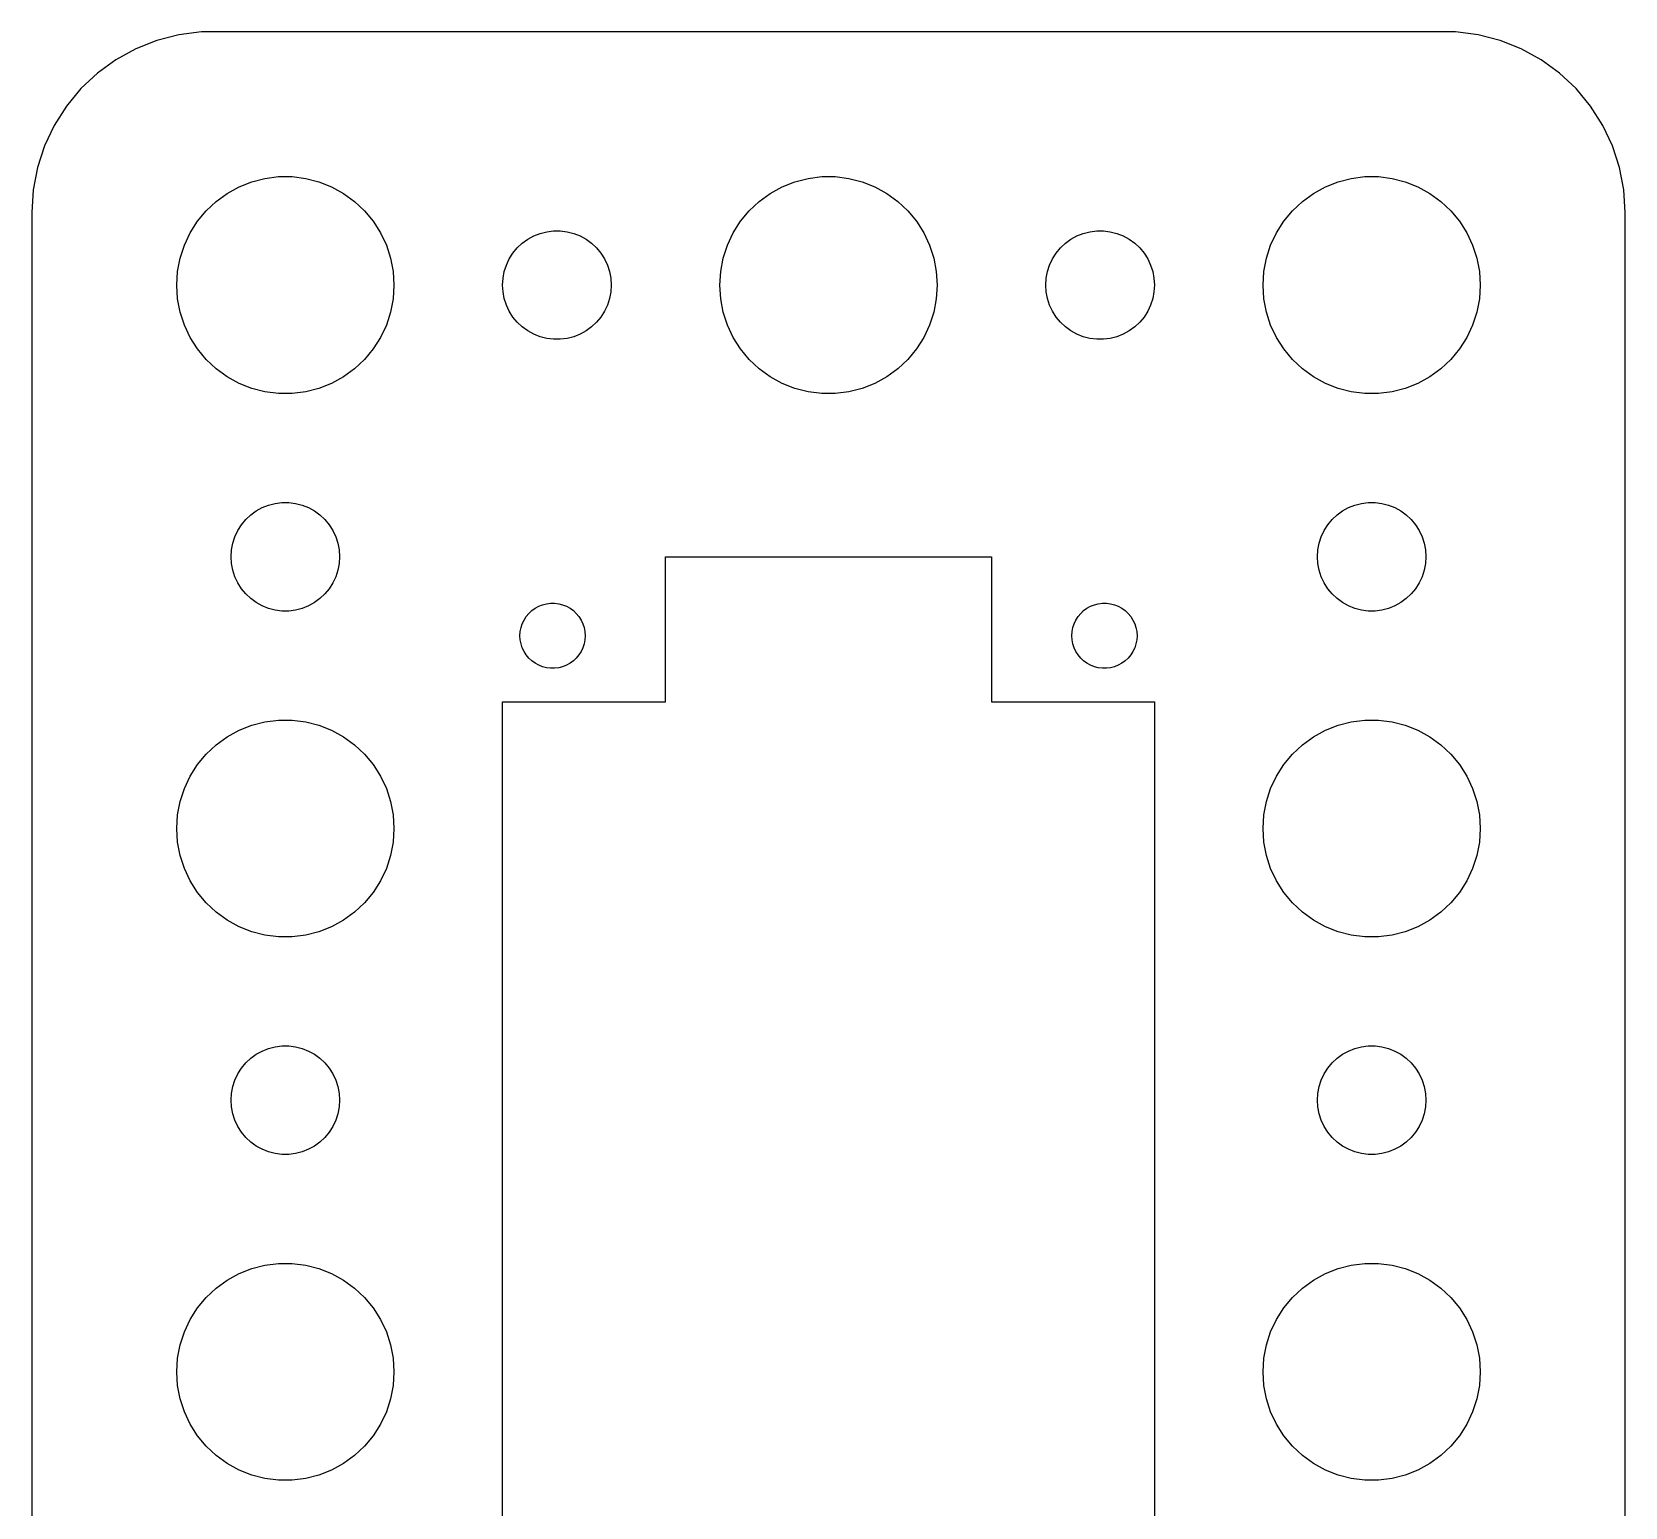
# Model space of a CAD drawing. Header units: metres. Extents: x -22 to 22, y 47 to 205.
# Drawn here: x -22 to 22, y 164.27 to 204.99 of the extents above; entities that cross this region are included whole.
import ezdxf

# ---------------------------------------------------------------- set-up
doc = ezdxf.new("R2010")
doc.units = ezdxf.units.M

msp = doc.modelspace()

# ---------------------------------------------------------------- linework, layer by layer
for p, q in [((-18.5451, 204.755), (-19.1289, 204.524)), ((-17.9369, 204.911), (-18.5451, 204.755)), ((-17.3139, 204.99), (-17.9369, 204.911)), ((17.3139, 204.99), (-17.3139, 204.99)), ((17.9369, 204.911), (17.3139, 204.99)), ((18.5451, 204.755), (17.9369, 204.911)), ((19.1289, 204.524), (18.5451, 204.755)), ((-19.6791, 204.222), (-20.1871, 203.853)), ((-19.1289, 204.524), (-19.6791, 204.222)), ((19.6791, 204.222), (19.1289, 204.524)), ((20.1871, 203.853), (19.6791, 204.222)), ((-20.1871, 203.853), (-20.6448, 203.423)), ((20.6448, 203.423), (20.1871, 203.853)), ((-20.6448, 203.423), (-21.0451, 202.939)), ((21.0451, 202.939), (20.6448, 203.423)), ((-21.0451, 202.939), (-21.3815, 202.409)), ((21.3815, 202.409), (21.0451, 202.939)), ((-21.3815, 202.409), (-21.6489, 201.841)), ((21.6489, 201.841), (21.3815, 202.409)), ((-21.6489, 201.841), (-21.8429, 201.243)), ((21.8429, 201.243), (21.6489, 201.841)), ((-21.8429, 201.243), (-21.9606, 200.627)), ((21.9606, 200.627), (21.8429, 201.243)), ((-16.6075, 200.533), (-16.2773, 200.714)), ((-16.2773, 200.714), (-15.927, 200.853)), ((-15.927, 200.853), (-15.5621, 200.947)), ((-15.5621, 200.947), (-15.1884, 200.994)), ((-15.1884, 200.994), (-14.8116, 200.994)), ((-14.8116, 200.994), (-14.4379, 200.947)), ((-14.4379, 200.947), (-14.0729, 200.853)), ((-14.0729, 200.853), (-13.7227, 200.714)), ((-13.7227, 200.714), (-13.3925, 200.533)), ((-1.60747, 200.533), (-1.27733, 200.714)), ((-1.27733, 200.714), (-0.92705, 200.853)), ((-0.92705, 200.853), (-0.56213, 200.947)), ((-0.56213, 200.947), (-0.18837, 200.994)), ((-0.18837, 200.994), (0.18837, 200.994)), ((0.18837, 200.994), (0.56213, 200.947)), ((0.56213, 200.947), (0.92705, 200.853)), ((0.92705, 200.853), (1.27733, 200.714)), ((1.27733, 200.714), (1.60747, 200.533)), ((13.3925, 200.533), (13.7227, 200.714)), ((13.7227, 200.714), (14.0729, 200.853)), ((14.0729, 200.853), (14.4379, 200.947)), ((14.4379, 200.947), (14.8116, 200.994)), ((14.8116, 200.994), (15.1884, 200.994)), ((15.1884, 200.994), (15.5621, 200.947)), ((15.5621, 200.947), (15.927, 200.853)), ((15.927, 200.853), (16.2773, 200.714)), ((16.2773, 200.714), (16.6075, 200.533)), ((-21.9606, 200.627), (-22, 200)), ((-17.1869, 200.054), (-16.9123, 200.312)), ((-16.9123, 200.312), (-16.6075, 200.533)), ((-13.3925, 200.533), (-13.0877, 200.312)), ((-13.0877, 200.312), (-12.8131, 200.054)), ((-2.1869, 200.054), (-1.91226, 200.312)), ((-1.91226, 200.312), (-1.60747, 200.533)), ((1.60747, 200.533), (1.91226, 200.312)), ((1.91226, 200.312), (2.1869, 200.054)), ((12.8131, 200.054), (13.0877, 200.312)), ((13.0877, 200.312), (13.3925, 200.533)), ((16.6075, 200.533), (16.9123, 200.312)), ((16.9123, 200.312), (17.1869, 200.054)), ((22, 200), (21.9606, 200.627)), ((-22, 200), (-22, 136)), ((-17.6289, 199.445), (-17.427, 199.763)), ((-17.427, 199.763), (-17.1869, 200.054)), ((-12.8131, 200.054), (-12.5729, 199.763)), ((-12.5729, 199.763), (-12.3711, 199.445)), ((-2.62891, 199.445), (-2.42705, 199.763)), ((-2.42705, 199.763), (-2.1869, 200.054)), ((2.1869, 200.054), (2.42705, 199.763)), ((2.42705, 199.763), (2.62891, 199.445)), ((12.3711, 199.445), (12.5729, 199.763)), ((12.5729, 199.763), (12.8131, 200.054)), ((17.1869, 200.054), (17.427, 199.763)), ((17.427, 199.763), (17.6289, 199.445)), ((22, 136), (22, 200)), ((-17.7893, 199.104), (-17.6289, 199.445)), ((-12.3711, 199.445), (-12.2107, 199.104)), ((-8.30373, 199.266), (-8.13866, 199.357)), ((-8.13866, 199.357), (-7.96352, 199.427)), ((-7.96352, 199.427), (-7.78107, 199.473)), ((-7.78107, 199.473), (-7.59418, 199.497)), ((-7.59418, 199.497), (-7.40581, 199.497)), ((-7.40581, 199.497), (-7.21892, 199.473)), ((-7.21892, 199.473), (-7.03647, 199.427)), ((-7.03647, 199.427), (-6.86133, 199.357)), ((-6.86133, 199.357), (-6.69626, 199.266)), ((-2.78932, 199.104), (-2.62891, 199.445)), ((2.62891, 199.445), (2.78932, 199.104)), ((6.69626, 199.266), (6.86133, 199.357)), ((6.86133, 199.357), (7.03647, 199.427)), ((7.03647, 199.427), (7.21892, 199.473)), ((7.21892, 199.473), (7.40581, 199.497)), ((7.40581, 199.497), (7.59418, 199.497)), ((7.59418, 199.497), (7.78107, 199.473)), ((7.78107, 199.473), (7.96352, 199.427)), ((7.96352, 199.427), (8.13866, 199.357)), ((8.13866, 199.357), (8.30373, 199.266)), ((12.2107, 199.104), (12.3711, 199.445)), ((17.6289, 199.445), (17.7893, 199.104)), ((-17.9057, 198.746), (-17.7893, 199.104)), ((-12.2107, 199.104), (-12.0942, 198.746)), ((-8.81445, 198.723), (-8.71352, 198.882)), ((-8.71352, 198.882), (-8.59344, 199.027)), ((-8.59344, 199.027), (-8.45613, 199.156)), ((-8.45613, 199.156), (-8.30373, 199.266)), ((-6.69626, 199.266), (-6.54385, 199.156)), ((-6.54385, 199.156), (-6.40654, 199.027)), ((-6.40654, 199.027), (-6.28647, 198.882)), ((-6.28647, 198.882), (-6.18553, 198.723)), ((-2.90575, 198.746), (-2.78932, 199.104)), ((2.78932, 199.104), (2.90575, 198.746)), ((6.18553, 198.723), (6.28647, 198.882)), ((6.28647, 198.882), (6.40654, 199.027)), ((6.40654, 199.027), (6.54385, 199.156)), ((6.54385, 199.156), (6.69626, 199.266)), ((8.30373, 199.266), (8.45613, 199.156)), ((8.45613, 199.156), (8.59344, 199.027)), ((8.59344, 199.027), (8.71352, 198.882)), ((8.71352, 198.882), (8.81445, 198.723)), ((12.0942, 198.746), (12.2107, 199.104)), ((17.7893, 199.104), (17.9057, 198.746)), ((-17.9763, 198.376), (-17.9057, 198.746)), ((-12.0942, 198.746), (-12.0237, 198.376)), ((-8.95287, 198.373), (-8.89465, 198.552)), ((-8.89465, 198.552), (-8.81445, 198.723)), ((-6.18553, 198.723), (-6.10533, 198.552)), ((-6.10533, 198.552), (-6.04712, 198.373)), ((-2.97633, 198.376), (-2.90575, 198.746)), ((2.90575, 198.746), (2.97633, 198.376)), ((6.04712, 198.373), (6.10533, 198.552)), ((6.10533, 198.552), (6.18553, 198.723)), ((8.81445, 198.723), (8.89465, 198.552)), ((8.89465, 198.552), (8.95287, 198.373)), ((12.0237, 198.376), (12.0942, 198.746)), ((17.9057, 198.746), (17.9763, 198.376)), ((-18, 198), (-17.9763, 198.376)), ((-17.9763, 197.624), (-18, 198)), ((-12.0237, 198.376), (-12, 198)), ((-12, 198), (-12.0237, 197.624)), ((-9, 198), (-8.98816, 198.188)), ((-8.98816, 197.812), (-9, 198)), ((-8.98816, 198.188), (-8.95287, 198.373)), ((-6.04712, 198.373), (-6.01183, 198.188)), ((-6.01183, 198.188), (-6, 198)), ((-6, 198), (-6.01183, 197.812)), ((-3, 198), (-2.97633, 198.376)), ((-2.97633, 197.624), (-3, 198)), ((2.97633, 198.376), (3, 198)), ((3, 198), (2.97633, 197.624)), ((6, 198), (6.01183, 198.188)), ((6.01183, 197.812), (6, 198)), ((6.01183, 198.188), (6.04712, 198.373)), ((8.95287, 198.373), (8.98816, 198.188)), ((8.98816, 198.188), (9, 198)), ((9, 198), (8.98816, 197.812)), ((12, 198), (12.0237, 198.376)), ((12.0237, 197.624), (12, 198)), ((17.9763, 198.376), (18, 198)), ((18, 198), (17.9763, 197.624)), ((-17.9057, 197.254), (-17.9763, 197.624)), ((-12.0237, 197.624), (-12.0942, 197.254)), ((-8.95287, 197.627), (-8.98816, 197.812)), ((-8.89465, 197.448), (-8.95287, 197.627)), ((-6.04712, 197.627), (-6.10533, 197.448)), ((-6.01183, 197.812), (-6.04712, 197.627)), ((-2.90575, 197.254), (-2.97633, 197.624)), ((2.97633, 197.624), (2.90575, 197.254)), ((6.04712, 197.627), (6.01183, 197.812)), ((6.10533, 197.448), (6.04712, 197.627)), ((8.95287, 197.627), (8.89465, 197.448)), ((8.98816, 197.812), (8.95287, 197.627)), ((12.0942, 197.254), (12.0237, 197.624)), ((17.9763, 197.624), (17.9057, 197.254)), ((-17.7893, 196.896), (-17.9057, 197.254)), ((-12.0942, 197.254), (-12.2107, 196.896)), ((-8.81445, 197.277), (-8.89465, 197.448)), ((-8.71352, 197.118), (-8.81445, 197.277)), ((-6.18553, 197.277), (-6.28647, 197.118)), ((-6.10533, 197.448), (-6.18553, 197.277)), ((-2.78932, 196.896), (-2.90575, 197.254)), ((2.90575, 197.254), (2.78932, 196.896)), ((6.18553, 197.277), (6.10533, 197.448)), ((6.28647, 197.118), (6.18553, 197.277)), ((8.81445, 197.277), (8.71352, 197.118)), ((8.89465, 197.448), (8.81445, 197.277)), ((12.2107, 196.896), (12.0942, 197.254)), ((17.9057, 197.254), (17.7893, 196.896)), ((-17.6289, 196.555), (-17.7893, 196.896)), ((-12.2107, 196.896), (-12.3711, 196.555)), ((-8.59344, 196.973), (-8.71352, 197.118)), ((-8.45613, 196.844), (-8.59344, 196.973)), ((-8.30373, 196.734), (-8.45613, 196.844)), ((-8.13866, 196.643), (-8.30373, 196.734)), ((-6.69626, 196.734), (-6.86133, 196.643)), ((-6.54385, 196.844), (-6.69626, 196.734)), ((-6.40654, 196.973), (-6.54385, 196.844)), ((-6.28647, 197.118), (-6.40654, 196.973)), ((-2.62891, 196.555), (-2.78932, 196.896)), ((2.78932, 196.896), (2.62891, 196.555)), ((6.40654, 196.973), (6.28647, 197.118)), ((6.54385, 196.844), (6.40654, 196.973)), ((6.69626, 196.734), (6.54385, 196.844)), ((6.86133, 196.643), (6.69626, 196.734)), ((8.30373, 196.734), (8.13866, 196.643)), ((8.45613, 196.844), (8.30373, 196.734)), ((8.59344, 196.973), (8.45613, 196.844)), ((8.71352, 197.118), (8.59344, 196.973)), ((12.3711, 196.555), (12.2107, 196.896)), ((17.7893, 196.896), (17.6289, 196.555)), ((-17.427, 196.237), (-17.6289, 196.555)), ((-12.3711, 196.555), (-12.5729, 196.237)), ((-7.96352, 196.573), (-8.13866, 196.643)), ((-7.78107, 196.527), (-7.96352, 196.573)), ((-7.59418, 196.503), (-7.78107, 196.527)), ((-7.40581, 196.503), (-7.59418, 196.503)), ((-7.21892, 196.527), (-7.40581, 196.503)), ((-7.03647, 196.573), (-7.21892, 196.527)), ((-6.86133, 196.643), (-7.03647, 196.573)), ((-2.42705, 196.237), (-2.62891, 196.555)), ((2.62891, 196.555), (2.42705, 196.237)), ((7.03647, 196.573), (6.86133, 196.643)), ((7.21892, 196.527), (7.03647, 196.573)), ((7.40581, 196.503), (7.21892, 196.527)), ((7.59418, 196.503), (7.40581, 196.503)), ((7.78107, 196.527), (7.59418, 196.503)), ((7.96352, 196.573), (7.78107, 196.527)), ((8.13866, 196.643), (7.96352, 196.573)), ((12.5729, 196.237), (12.3711, 196.555)), ((17.6289, 196.555), (17.427, 196.237)), ((-17.1869, 195.946), (-17.427, 196.237)), ((-16.9123, 195.688), (-17.1869, 195.946)), ((-12.8131, 195.946), (-13.0877, 195.688)), ((-12.5729, 196.237), (-12.8131, 195.946)), ((-2.1869, 195.946), (-2.42705, 196.237)), ((-1.91226, 195.688), (-2.1869, 195.946)), ((2.1869, 195.946), (1.91226, 195.688)), ((2.42705, 196.237), (2.1869, 195.946)), ((12.8131, 195.946), (12.5729, 196.237)), ((13.0877, 195.688), (12.8131, 195.946)), ((17.1869, 195.946), (16.9123, 195.688)), ((17.427, 196.237), (17.1869, 195.946)), ((-16.6075, 195.467), (-16.9123, 195.688)), ((-16.2773, 195.286), (-16.6075, 195.467)), ((-13.3925, 195.467), (-13.7227, 195.286)), ((-13.0877, 195.688), (-13.3925, 195.467)), ((-1.60747, 195.467), (-1.91226, 195.688)), ((-1.27733, 195.286), (-1.60747, 195.467)), ((1.60747, 195.467), (1.27733, 195.286)), ((1.91226, 195.688), (1.60747, 195.467)), ((13.3925, 195.467), (13.0877, 195.688)), ((13.7227, 195.286), (13.3925, 195.467)), ((16.6075, 195.467), (16.2773, 195.286)), ((16.9123, 195.688), (16.6075, 195.467)), ((-15.927, 195.147), (-16.2773, 195.286)), ((-15.5621, 195.053), (-15.927, 195.147)), ((-15.1884, 195.006), (-15.5621, 195.053)), ((-14.8116, 195.006), (-15.1884, 195.006)), ((-14.4379, 195.053), (-14.8116, 195.006)), ((-14.0729, 195.147), (-14.4379, 195.053)), ((-13.7227, 195.286), (-14.0729, 195.147)), ((-0.92705, 195.147), (-1.27733, 195.286)), ((-0.56213, 195.053), (-0.92705, 195.147)), ((-0.18837, 195.006), (-0.56213, 195.053)), ((0.18837, 195.006), (-0.18837, 195.006)), ((0.56213, 195.053), (0.18837, 195.006)), ((0.92705, 195.147), (0.56213, 195.053)), ((1.27733, 195.286), (0.92705, 195.147)), ((14.0729, 195.147), (13.7227, 195.286)), ((14.4379, 195.053), (14.0729, 195.147)), ((14.8116, 195.006), (14.4379, 195.053)), ((15.1884, 195.006), (14.8116, 195.006)), ((15.5621, 195.053), (15.1884, 195.006)), ((15.927, 195.147), (15.5621, 195.053)), ((16.2773, 195.286), (15.927, 195.147)), ((-15.8037, 191.766), (-15.6387, 191.857)), ((-15.6387, 191.857), (-15.4635, 191.927)), ((-15.4635, 191.927), (-15.2811, 191.973)), ((-15.2811, 191.973), (-15.0942, 191.997)), ((-15.0942, 191.997), (-14.9058, 191.997)), ((-14.9058, 191.997), (-14.7189, 191.973)), ((-14.7189, 191.973), (-14.5365, 191.927)), ((-14.5365, 191.927), (-14.3613, 191.857)), ((-14.3613, 191.857), (-14.1963, 191.766)), ((14.1963, 191.766), (14.3613, 191.857)), ((14.3613, 191.857), (14.5365, 191.927)), ((14.5365, 191.927), (14.7189, 191.973)), ((14.7189, 191.973), (14.9058, 191.997)), ((14.9058, 191.997), (15.0942, 191.997)), ((15.0942, 191.997), (15.2811, 191.973)), ((15.2811, 191.973), (15.4635, 191.927)), ((15.4635, 191.927), (15.6387, 191.857)), ((15.6387, 191.857), (15.8037, 191.766)), ((-16.2135, 191.382), (-16.0934, 191.527)), ((-16.0934, 191.527), (-15.9561, 191.656)), ((-15.9561, 191.656), (-15.8037, 191.766)), ((-14.1963, 191.766), (-14.0439, 191.656)), ((-14.0439, 191.656), (-13.9065, 191.527)), ((-13.9065, 191.527), (-13.7865, 191.382)), ((13.7865, 191.382), (13.9065, 191.527)), ((13.9065, 191.527), (14.0439, 191.656)), ((14.0439, 191.656), (14.1963, 191.766)), ((15.8037, 191.766), (15.9561, 191.656)), ((15.9561, 191.656), (16.0934, 191.527)), ((16.0934, 191.527), (16.2135, 191.382)), ((-16.4529, 190.873), (-16.3947, 191.052)), ((-16.3947, 191.052), (-16.3145, 191.223)), ((-16.3145, 191.223), (-16.2135, 191.382)), ((-13.7865, 191.382), (-13.6855, 191.223)), ((-13.6855, 191.223), (-13.6053, 191.052)), ((-13.6053, 191.052), (-13.5471, 190.873)), ((13.5471, 190.873), (13.6053, 191.052)), ((13.6053, 191.052), (13.6855, 191.223)), ((13.6855, 191.223), (13.7865, 191.382)), ((16.2135, 191.382), (16.3145, 191.223)), ((16.3145, 191.223), (16.3947, 191.052)), ((16.3947, 191.052), (16.4529, 190.873)), ((-16.5, 190.5), (-16.4882, 190.688)), ((-16.4882, 190.688), (-16.4529, 190.873)), ((-13.5471, 190.873), (-13.5118, 190.688)), ((-13.5118, 190.688), (-13.5, 190.5)), ((13.5, 190.5), (13.5118, 190.688)), ((13.5118, 190.688), (13.5471, 190.873)), ((16.4529, 190.873), (16.4882, 190.688)), ((16.4882, 190.688), (16.5, 190.5)), ((-16.4882, 190.312), (-16.5, 190.5)), ((-16.4529, 190.127), (-16.4882, 190.312)), ((-16.3947, 189.948), (-16.4529, 190.127)), ((-13.5471, 190.127), (-13.6053, 189.948)), ((-13.5118, 190.312), (-13.5471, 190.127)), ((-13.5, 190.5), (-13.5118, 190.312)), ((-4.5, 186.5), (-4.5, 190.5)), ((-4.5, 190.5), (4.5, 190.5)), ((4.5, 190.5), (4.5, 186.5)), ((13.5118, 190.312), (13.5, 190.5)), ((13.5471, 190.127), (13.5118, 190.312)), ((13.6053, 189.948), (13.5471, 190.127)), ((16.4529, 190.127), (16.3947, 189.948)), ((16.4882, 190.312), (16.4529, 190.127)), ((16.5, 190.5), (16.4882, 190.312)), ((-16.3145, 189.777), (-16.3947, 189.948)), ((-16.2135, 189.618), (-16.3145, 189.777)), ((-13.6855, 189.777), (-13.7865, 189.618)), ((-13.6053, 189.948), (-13.6855, 189.777)), ((13.6855, 189.777), (13.6053, 189.948)), ((13.7865, 189.618), (13.6855, 189.777)), ((16.3145, 189.777), (16.2135, 189.618)), ((16.3947, 189.948), (16.3145, 189.777)), ((-16.0934, 189.473), (-16.2135, 189.618)), ((-15.9561, 189.344), (-16.0934, 189.473)), ((-15.8037, 189.234), (-15.9561, 189.344)), ((-15.6387, 189.143), (-15.8037, 189.234)), ((-14.1963, 189.234), (-14.3613, 189.143)), ((-14.0439, 189.344), (-14.1963, 189.234)), ((-13.9065, 189.473), (-14.0439, 189.344)), ((-13.7865, 189.618), (-13.9065, 189.473)), ((-7.8981, 189.176), (-7.78864, 189.204)), ((-7.78864, 189.204), (-7.6765, 189.218)), ((-7.6765, 189.218), (-7.56348, 189.218)), ((-7.56348, 189.218), (-7.45135, 189.204)), ((-7.45135, 189.204), (-7.34187, 189.176)), ((7.34187, 189.176), (7.45135, 189.204)), ((7.45135, 189.204), (7.56348, 189.218)), ((7.56348, 189.218), (7.6765, 189.218)), ((7.6765, 189.218), (7.78864, 189.204)), ((7.78864, 189.204), (7.8981, 189.176)), ((13.9065, 189.473), (13.7865, 189.618)), ((14.0439, 189.344), (13.9065, 189.473)), ((14.1963, 189.234), (14.0439, 189.344)), ((14.3613, 189.143), (14.1963, 189.234)), ((15.8037, 189.234), (15.6387, 189.143)), ((15.9561, 189.344), (15.8037, 189.234)), ((16.0934, 189.473), (15.9561, 189.344)), ((16.2135, 189.618), (16.0934, 189.473)), ((-15.4635, 189.073), (-15.6387, 189.143)), ((-15.2811, 189.027), (-15.4635, 189.073)), ((-15.0942, 189.003), (-15.2811, 189.027)), ((-14.9058, 189.003), (-15.0942, 189.003)), ((-14.7189, 189.027), (-14.9058, 189.003)), ((-14.5365, 189.073), (-14.7189, 189.027)), ((-14.3613, 189.143), (-14.5365, 189.073)), ((-8.40866, 188.754), (-8.34811, 188.849)), ((-8.34811, 188.849), (-8.27606, 188.936)), ((-8.27606, 188.936), (-8.19368, 189.013)), ((-8.19368, 189.013), (-8.10223, 189.08)), ((-8.10223, 189.08), (-8.00319, 189.134)), ((-8.00319, 189.134), (-7.8981, 189.176)), ((-7.34187, 189.176), (-7.23679, 189.134)), ((-7.23679, 189.134), (-7.13776, 189.08)), ((-7.13776, 189.08), (-7.04631, 189.013)), ((-7.04631, 189.013), (-6.96393, 188.936)), ((-6.96393, 188.936), (-6.89188, 188.849)), ((-6.89188, 188.849), (-6.83131, 188.754)), ((6.83131, 188.754), (6.89188, 188.849)), ((6.89188, 188.849), (6.96393, 188.936)), ((6.96393, 188.936), (7.04631, 189.013)), ((7.04631, 189.013), (7.13776, 189.08)), ((7.13776, 189.08), (7.23679, 189.134)), ((7.23679, 189.134), (7.34187, 189.176)), ((7.8981, 189.176), (8.00319, 189.134)), ((8.00319, 189.134), (8.10223, 189.08)), ((8.10223, 189.08), (8.19368, 189.013)), ((8.19368, 189.013), (8.27606, 188.936)), ((8.27606, 188.936), (8.34811, 188.849)), ((8.34811, 188.849), (8.40866, 188.754)), ((14.5365, 189.073), (14.3613, 189.143)), ((14.7189, 189.027), (14.5365, 189.073)), ((14.9058, 189.003), (14.7189, 189.027)), ((15.0942, 189.003), (14.9058, 189.003)), ((15.2811, 189.027), (15.0942, 189.003)), ((15.4635, 189.073), (15.2811, 189.027)), ((15.6387, 189.143), (15.4635, 189.073)), ((-8.51999, 188.32), (-8.51289, 188.433)), ((-8.51289, 188.207), (-8.51999, 188.32)), ((-8.51289, 188.433), (-8.49171, 188.544)), ((-8.49171, 188.544), (-8.45679, 188.651)), ((-8.45679, 188.651), (-8.40866, 188.754)), ((-6.83131, 188.754), (-6.78319, 188.651)), ((-6.78319, 188.651), (-6.74828, 188.544)), ((-6.74828, 188.544), (-6.7271, 188.433)), ((-6.7271, 188.433), (-6.71999, 188.32)), ((-6.71999, 188.32), (-6.7271, 188.207)), ((6.71999, 188.32), (6.7271, 188.433)), ((6.7271, 188.207), (6.71999, 188.32)), ((6.7271, 188.433), (6.74828, 188.544)), ((6.74828, 188.544), (6.78319, 188.651)), ((6.78319, 188.651), (6.83131, 188.754)), ((8.40866, 188.754), (8.45679, 188.651)), ((8.45679, 188.651), (8.49171, 188.544)), ((8.49171, 188.544), (8.51289, 188.433)), ((8.51289, 188.433), (8.51999, 188.32)), ((8.51999, 188.32), (8.51289, 188.207)), ((-8.49171, 188.096), (-8.51289, 188.207)), ((-8.45679, 187.989), (-8.49171, 188.096)), ((-8.40866, 187.886), (-8.45679, 187.989)), ((-8.34811, 187.791), (-8.40866, 187.886)), ((-6.83131, 187.886), (-6.89188, 187.791)), ((-6.78319, 187.989), (-6.83131, 187.886)), ((-6.74828, 188.096), (-6.78319, 187.989)), ((-6.7271, 188.207), (-6.74828, 188.096)), ((6.74828, 188.096), (6.7271, 188.207)), ((6.78319, 187.989), (6.74828, 188.096)), ((6.83131, 187.886), (6.78319, 187.989)), ((6.89188, 187.791), (6.83131, 187.886)), ((8.40866, 187.886), (8.34811, 187.791)), ((8.45679, 187.989), (8.40866, 187.886)), ((8.49171, 188.096), (8.45679, 187.989)), ((8.51289, 188.207), (8.49171, 188.096)), ((-8.27606, 187.704), (-8.34811, 187.791)), ((-8.19368, 187.627), (-8.27606, 187.704)), ((-8.10223, 187.56), (-8.19368, 187.627)), ((-8.00319, 187.506), (-8.10223, 187.56)), ((-7.8981, 187.464), (-8.00319, 187.506)), ((-7.78864, 187.436), (-7.8981, 187.464)), ((-7.34187, 187.464), (-7.45135, 187.436)), ((-7.23679, 187.506), (-7.34187, 187.464)), ((-7.13776, 187.56), (-7.23679, 187.506)), ((-7.04631, 187.627), (-7.13776, 187.56)), ((-6.96393, 187.704), (-7.04631, 187.627)), ((-6.89188, 187.791), (-6.96393, 187.704)), ((6.96393, 187.704), (6.89188, 187.791)), ((7.04631, 187.627), (6.96393, 187.704)), ((7.13776, 187.56), (7.04631, 187.627)), ((7.23679, 187.506), (7.13776, 187.56)), ((7.34187, 187.464), (7.23679, 187.506)), ((7.45135, 187.436), (7.34187, 187.464)), ((7.8981, 187.464), (7.78864, 187.436)), ((8.00319, 187.506), (7.8981, 187.464)), ((8.10223, 187.56), (8.00319, 187.506)), ((8.19368, 187.627), (8.10223, 187.56)), ((8.27606, 187.704), (8.19368, 187.627)), ((8.34811, 187.791), (8.27606, 187.704)), ((-7.6765, 187.422), (-7.78864, 187.436)), ((-7.56348, 187.422), (-7.6765, 187.422)), ((-7.45135, 187.436), (-7.56348, 187.422)), ((7.56348, 187.422), (7.45135, 187.436)), ((7.6765, 187.422), (7.56348, 187.422)), ((7.78864, 187.436), (7.6765, 187.422)), ((-9, 149.5), (-9, 186.5)), ((-9, 186.5), (-4.5, 186.5)), ((4.5, 186.5), (9, 186.5)), ((9, 186.5), (9, 149.5)), ((-16.6075, 185.533), (-16.2773, 185.714)), ((-16.2773, 185.714), (-15.927, 185.853)), ((-15.927, 185.853), (-15.5621, 185.947)), ((-15.5621, 185.947), (-15.1884, 185.994)), ((-15.1884, 185.994), (-14.8116, 185.994)), ((-14.8116, 185.994), (-14.4379, 185.947)), ((-14.4379, 185.947), (-14.0729, 185.853)), ((-14.0729, 185.853), (-13.7227, 185.714)), ((-13.7227, 185.714), (-13.3925, 185.533)), ((13.3925, 185.533), (13.7227, 185.714)), ((13.7227, 185.714), (14.0729, 185.853)), ((14.0729, 185.853), (14.4379, 185.947)), ((14.4379, 185.947), (14.8116, 185.994)), ((14.8116, 185.994), (15.1884, 185.994)), ((15.1884, 185.994), (15.5621, 185.947)), ((15.5621, 185.947), (15.927, 185.853)), ((15.927, 185.853), (16.2773, 185.714)), ((16.2773, 185.714), (16.6075, 185.533)), ((-17.1869, 185.054), (-16.9123, 185.312)), ((-16.9123, 185.312), (-16.6075, 185.533)), ((-13.3925, 185.533), (-13.0877, 185.312)), ((-13.0877, 185.312), (-12.8131, 185.054)), ((12.8131, 185.054), (13.0877, 185.312)), ((13.0877, 185.312), (13.3925, 185.533)), ((16.6075, 185.533), (16.9123, 185.312)), ((16.9123, 185.312), (17.1869, 185.054)), ((-17.427, 184.763), (-17.1869, 185.054)), ((-12.8131, 185.054), (-12.5729, 184.763)), ((12.5729, 184.763), (12.8131, 185.054)), ((17.1869, 185.054), (17.427, 184.763)), ((-17.7893, 184.104), (-17.6289, 184.445)), ((-17.6289, 184.445), (-17.427, 184.763)), ((-12.5729, 184.763), (-12.3711, 184.445)), ((-12.3711, 184.445), (-12.2107, 184.104)), ((12.2107, 184.104), (12.3711, 184.445)), ((12.3711, 184.445), (12.5729, 184.763)), ((17.427, 184.763), (17.6289, 184.445)), ((17.6289, 184.445), (17.7893, 184.104)), ((-17.9057, 183.746), (-17.7893, 184.104)), ((-12.2107, 184.104), (-12.0942, 183.746)), ((12.0942, 183.746), (12.2107, 184.104)), ((17.7893, 184.104), (17.9057, 183.746)), ((-17.9763, 183.376), (-17.9057, 183.746)), ((-12.0942, 183.746), (-12.0237, 183.376)), ((12.0237, 183.376), (12.0942, 183.746)), ((17.9057, 183.746), (17.9763, 183.376)), ((-18, 183), (-17.9763, 183.376)), ((-12.0237, 183.376), (-12, 183)), ((12, 183), (12.0237, 183.376)), ((17.9763, 183.376), (18, 183)), ((-17.9763, 182.624), (-18, 183)), ((-17.9057, 182.254), (-17.9763, 182.624)), ((-12.0237, 182.624), (-12.0942, 182.254)), ((-12, 183), (-12.0237, 182.624)), ((12.0237, 182.624), (12, 183)), ((12.0942, 182.254), (12.0237, 182.624)), ((17.9763, 182.624), (17.9057, 182.254)), ((18, 183), (17.9763, 182.624)), ((-17.7893, 181.896), (-17.9057, 182.254)), ((-12.0942, 182.254), (-12.2107, 181.896)), ((12.2107, 181.896), (12.0942, 182.254)), ((17.9057, 182.254), (17.7893, 181.896)), ((-17.6289, 181.555), (-17.7893, 181.896)), ((-12.2107, 181.896), (-12.3711, 181.555)), ((12.3711, 181.555), (12.2107, 181.896)), ((17.7893, 181.896), (17.6289, 181.555)), ((-17.427, 181.237), (-17.6289, 181.555)), ((-12.3711, 181.555), (-12.5729, 181.237)), ((12.5729, 181.237), (12.3711, 181.555)), ((17.6289, 181.555), (17.427, 181.237)), ((-17.1869, 180.946), (-17.427, 181.237)), ((-16.9123, 180.688), (-17.1869, 180.946)), ((-12.8131, 180.946), (-13.0877, 180.688)), ((-12.5729, 181.237), (-12.8131, 180.946)), ((12.8131, 180.946), (12.5729, 181.237)), ((13.0877, 180.688), (12.8131, 180.946)), ((17.1869, 180.946), (16.9123, 180.688)), ((17.427, 181.237), (17.1869, 180.946)), ((-16.6075, 180.467), (-16.9123, 180.688)), ((-16.2773, 180.286), (-16.6075, 180.467)), ((-13.3925, 180.467), (-13.7227, 180.286)), ((-13.0877, 180.688), (-13.3925, 180.467)), ((13.3925, 180.467), (13.0877, 180.688)), ((13.7227, 180.286), (13.3925, 180.467)), ((16.6075, 180.467), (16.2773, 180.286)), ((16.9123, 180.688), (16.6075, 180.467)), ((-15.927, 180.147), (-16.2773, 180.286)), ((-15.5621, 180.053), (-15.927, 180.147)), ((-15.1884, 180.006), (-15.5621, 180.053)), ((-14.8116, 180.006), (-15.1884, 180.006)), ((-14.4379, 180.053), (-14.8116, 180.006)), ((-14.0729, 180.147), (-14.4379, 180.053)), ((-13.7227, 180.286), (-14.0729, 180.147)), ((14.0729, 180.147), (13.7227, 180.286)), ((14.4379, 180.053), (14.0729, 180.147)), ((14.8116, 180.006), (14.4379, 180.053)), ((15.1884, 180.006), (14.8116, 180.006)), ((15.5621, 180.053), (15.1884, 180.006)), ((15.927, 180.147), (15.5621, 180.053)), ((16.2773, 180.286), (15.927, 180.147)), ((-15.6387, 176.857), (-15.4635, 176.927)), ((-15.4635, 176.927), (-15.2811, 176.973)), ((-15.2811, 176.973), (-15.0942, 176.997)), ((-15.0942, 176.997), (-14.9058, 176.997)), ((-14.9058, 176.997), (-14.7189, 176.973)), ((-14.7189, 176.973), (-14.5365, 176.927)), ((-14.5365, 176.927), (-14.3613, 176.857)), ((14.3613, 176.857), (14.5365, 176.927)), ((14.5365, 176.927), (14.7189, 176.973)), ((14.7189, 176.973), (14.9058, 176.997)), ((14.9058, 176.997), (15.0942, 176.997)), ((15.0942, 176.997), (15.2811, 176.973)), ((15.2811, 176.973), (15.4635, 176.927)), ((15.4635, 176.927), (15.6387, 176.857)), ((-16.2135, 176.382), (-16.0934, 176.527)), ((-16.0934, 176.527), (-15.9561, 176.656)), ((-15.9561, 176.656), (-15.8037, 176.766)), ((-15.8037, 176.766), (-15.6387, 176.857)), ((-14.3613, 176.857), (-14.1963, 176.766)), ((-14.1963, 176.766), (-14.0439, 176.656)), ((-14.0439, 176.656), (-13.9065, 176.527)), ((-13.9065, 176.527), (-13.7865, 176.382)), ((13.7865, 176.382), (13.9065, 176.527)), ((13.9065, 176.527), (14.0439, 176.656)), ((14.0439, 176.656), (14.1963, 176.766)), ((14.1963, 176.766), (14.3613, 176.857)), ((15.6387, 176.857), (15.8037, 176.766)), ((15.8037, 176.766), (15.9561, 176.656)), ((15.9561, 176.656), (16.0934, 176.527)), ((16.0934, 176.527), (16.2135, 176.382)), ((-16.4529, 175.873), (-16.3947, 176.052)), ((-16.3947, 176.052), (-16.3145, 176.223)), ((-16.3145, 176.223), (-16.2135, 176.382)), ((-13.7865, 176.382), (-13.6855, 176.223)), ((-13.6855, 176.223), (-13.6053, 176.052)), ((-13.6053, 176.052), (-13.5471, 175.873)), ((13.5471, 175.873), (13.6053, 176.052)), ((13.6053, 176.052), (13.6855, 176.223)), ((13.6855, 176.223), (13.7865, 176.382)), ((16.2135, 176.382), (16.3145, 176.223)), ((16.3145, 176.223), (16.3947, 176.052)), ((16.3947, 176.052), (16.4529, 175.873)), ((-16.5, 175.5), (-16.4882, 175.688)), ((-16.4882, 175.688), (-16.4529, 175.873)), ((-13.5471, 175.873), (-13.5118, 175.688)), ((-13.5118, 175.688), (-13.5, 175.5)), ((13.5, 175.5), (13.5118, 175.688)), ((13.5118, 175.688), (13.5471, 175.873)), ((16.4529, 175.873), (16.4882, 175.688)), ((16.4882, 175.688), (16.5, 175.5)), ((-16.4882, 175.312), (-16.5, 175.5)), ((-16.4529, 175.127), (-16.4882, 175.312)), ((-16.3947, 174.948), (-16.4529, 175.127)), ((-13.5471, 175.127), (-13.6053, 174.948)), ((-13.5118, 175.312), (-13.5471, 175.127)), ((-13.5, 175.5), (-13.5118, 175.312)), ((13.5118, 175.312), (13.5, 175.5)), ((13.5471, 175.127), (13.5118, 175.312)), ((13.6053, 174.948), (13.5471, 175.127)), ((16.4529, 175.127), (16.3947, 174.948)), ((16.4882, 175.312), (16.4529, 175.127)), ((16.5, 175.5), (16.4882, 175.312)), ((-16.3145, 174.777), (-16.3947, 174.948)), ((-16.2135, 174.618), (-16.3145, 174.777)), ((-13.6855, 174.777), (-13.7865, 174.618)), ((-13.6053, 174.948), (-13.6855, 174.777)), ((13.6855, 174.777), (13.6053, 174.948)), ((13.7865, 174.618), (13.6855, 174.777)), ((16.3145, 174.777), (16.2135, 174.618)), ((16.3947, 174.948), (16.3145, 174.777)), ((-16.0934, 174.473), (-16.2135, 174.618)), ((-15.9561, 174.344), (-16.0934, 174.473)), ((-15.8037, 174.234), (-15.9561, 174.344)), ((-14.0439, 174.344), (-14.1963, 174.234)), ((-13.9065, 174.473), (-14.0439, 174.344)), ((-13.7865, 174.618), (-13.9065, 174.473)), ((13.9065, 174.473), (13.7865, 174.618)), ((14.0439, 174.344), (13.9065, 174.473)), ((14.1963, 174.234), (14.0439, 174.344)), ((15.9561, 174.344), (15.8037, 174.234)), ((16.0934, 174.473), (15.9561, 174.344)), ((16.2135, 174.618), (16.0934, 174.473)), ((-15.6387, 174.143), (-15.8037, 174.234)), ((-15.4635, 174.073), (-15.6387, 174.143)), ((-15.2811, 174.027), (-15.4635, 174.073)), ((-15.0942, 174.003), (-15.2811, 174.027)), ((-14.9058, 174.003), (-15.0942, 174.003)), ((-14.7189, 174.027), (-14.9058, 174.003)), ((-14.5365, 174.073), (-14.7189, 174.027)), ((-14.3613, 174.143), (-14.5365, 174.073)), ((-14.1963, 174.234), (-14.3613, 174.143)), ((14.3613, 174.143), (14.1963, 174.234)), ((14.5365, 174.073), (14.3613, 174.143)), ((14.7189, 174.027), (14.5365, 174.073)), ((14.9058, 174.003), (14.7189, 174.027)), ((15.0942, 174.003), (14.9058, 174.003)), ((15.2811, 174.027), (15.0942, 174.003)), ((15.4635, 174.073), (15.2811, 174.027)), ((15.6387, 174.143), (15.4635, 174.073)), ((15.8037, 174.234), (15.6387, 174.143)), ((-16.2773, 170.714), (-15.927, 170.853)), ((-15.927, 170.853), (-15.5621, 170.947)), ((-15.5621, 170.947), (-15.1884, 170.994)), ((-15.1884, 170.994), (-14.8116, 170.994)), ((-14.8116, 170.994), (-14.4379, 170.947)), ((-14.4379, 170.947), (-14.0729, 170.853)), ((-14.0729, 170.853), (-13.7227, 170.714)), ((13.7227, 170.714), (14.0729, 170.853)), ((14.0729, 170.853), (14.4379, 170.947)), ((14.4379, 170.947), (14.8116, 170.994)), ((14.8116, 170.994), (15.1884, 170.994)), ((15.1884, 170.994), (15.5621, 170.947)), ((15.5621, 170.947), (15.927, 170.853)), ((15.927, 170.853), (16.2773, 170.714)), ((-17.1869, 170.054), (-16.9123, 170.312)), ((-16.9123, 170.312), (-16.6075, 170.533)), ((-16.6075, 170.533), (-16.2773, 170.714)), ((-13.7227, 170.714), (-13.3925, 170.533)), ((-13.3925, 170.533), (-13.0877, 170.312)), ((-13.0877, 170.312), (-12.8131, 170.054)), ((12.8131, 170.054), (13.0877, 170.312)), ((13.0877, 170.312), (13.3925, 170.533)), ((13.3925, 170.533), (13.7227, 170.714)), ((16.2773, 170.714), (16.6075, 170.533)), ((16.6075, 170.533), (16.9123, 170.312)), ((16.9123, 170.312), (17.1869, 170.054)), ((-17.427, 169.763), (-17.1869, 170.054)), ((-12.8131, 170.054), (-12.5729, 169.763)), ((12.5729, 169.763), (12.8131, 170.054)), ((17.1869, 170.054), (17.427, 169.763)), ((-17.7893, 169.104), (-17.6289, 169.445)), ((-17.6289, 169.445), (-17.427, 169.763)), ((-12.5729, 169.763), (-12.3711, 169.445)), ((-12.3711, 169.445), (-12.2107, 169.104)), ((12.2107, 169.104), (12.3711, 169.445)), ((12.3711, 169.445), (12.5729, 169.763)), ((17.427, 169.763), (17.6289, 169.445)), ((17.6289, 169.445), (17.7893, 169.104)), ((-17.9057, 168.746), (-17.7893, 169.104)), ((-12.2107, 169.104), (-12.0942, 168.746)), ((12.0942, 168.746), (12.2107, 169.104)), ((17.7893, 169.104), (17.9057, 168.746)), ((-17.9763, 168.376), (-17.9057, 168.746)), ((-12.0942, 168.746), (-12.0237, 168.376)), ((12.0237, 168.376), (12.0942, 168.746)), ((17.9057, 168.746), (17.9763, 168.376)), ((-18, 168), (-17.9763, 168.376)), ((-12.0237, 168.376), (-12, 168)), ((12, 168), (12.0237, 168.376)), ((17.9763, 168.376), (18, 168)), ((-17.9763, 167.624), (-18, 168)), ((-12, 168), (-12.0237, 167.624)), ((12.0237, 167.624), (12, 168)), ((18, 168), (17.9763, 167.624)), ((-17.9057, 167.254), (-17.9763, 167.624)), ((-17.7893, 166.896), (-17.9057, 167.254)), ((-12.0942, 167.254), (-12.2107, 166.896)), ((-12.0237, 167.624), (-12.0942, 167.254)), ((12.0942, 167.254), (12.0237, 167.624)), ((12.2107, 166.896), (12.0942, 167.254)), ((17.9057, 167.254), (17.7893, 166.896)), ((17.9763, 167.624), (17.9057, 167.254)), ((-17.6289, 166.555), (-17.7893, 166.896)), ((-12.2107, 166.896), (-12.3711, 166.555)), ((12.3711, 166.555), (12.2107, 166.896)), ((17.7893, 166.896), (17.6289, 166.555)), ((-17.427, 166.237), (-17.6289, 166.555)), ((-12.3711, 166.555), (-12.5729, 166.237)), ((12.5729, 166.237), (12.3711, 166.555)), ((17.6289, 166.555), (17.427, 166.237)), ((-17.1869, 165.946), (-17.427, 166.237)), ((-16.9123, 165.688), (-17.1869, 165.946)), ((-12.8131, 165.946), (-13.0877, 165.688)), ((-12.5729, 166.237), (-12.8131, 165.946)), ((12.8131, 165.946), (12.5729, 166.237)), ((13.0877, 165.688), (12.8131, 165.946)), ((17.1869, 165.946), (16.9123, 165.688)), ((17.427, 166.237), (17.1869, 165.946)), ((-16.6075, 165.467), (-16.9123, 165.688)), ((-16.2773, 165.286), (-16.6075, 165.467)), ((-13.3925, 165.467), (-13.7227, 165.286)), ((-13.0877, 165.688), (-13.3925, 165.467)), ((13.3925, 165.467), (13.0877, 165.688)), ((13.7227, 165.286), (13.3925, 165.467)), ((16.6075, 165.467), (16.2773, 165.286)), ((16.9123, 165.688), (16.6075, 165.467)), ((-15.927, 165.147), (-16.2773, 165.286)), ((-15.5621, 165.053), (-15.927, 165.147)), ((-15.1884, 165.006), (-15.5621, 165.053)), ((-14.8116, 165.006), (-15.1884, 165.006)), ((-14.4379, 165.053), (-14.8116, 165.006)), ((-14.0729, 165.147), (-14.4379, 165.053)), ((-13.7227, 165.286), (-14.0729, 165.147)), ((14.0729, 165.147), (13.7227, 165.286)), ((14.4379, 165.053), (14.0729, 165.147)), ((14.8116, 165.006), (14.4379, 165.053)), ((15.1884, 165.006), (14.8116, 165.006)), ((15.5621, 165.053), (15.1884, 165.006)), ((15.927, 165.147), (15.5621, 165.053)), ((16.2773, 165.286), (15.927, 165.147))]:
    msp.add_line(p, q)

doc.saveas('drawing.dxf')
